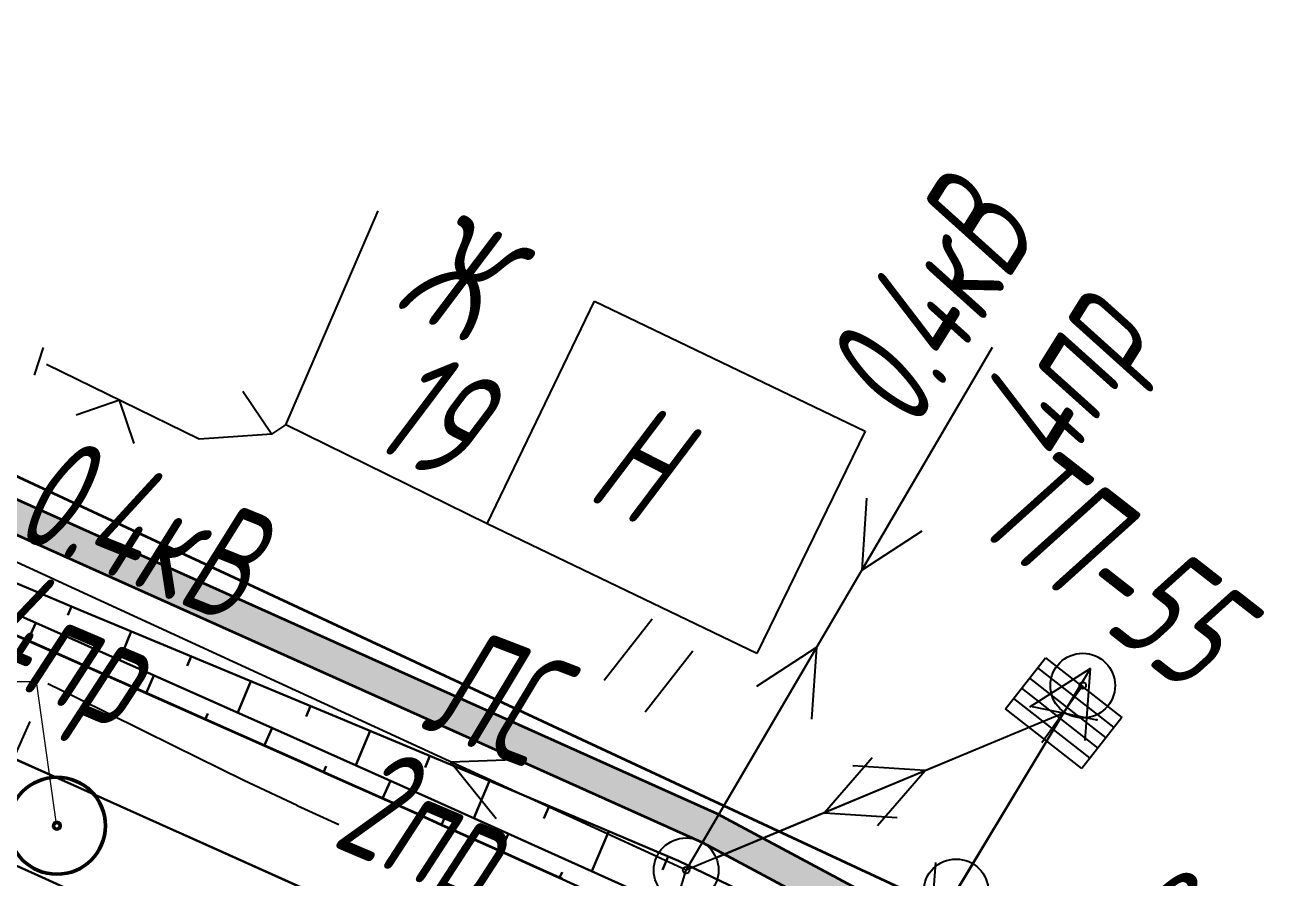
# Model space of a CAD drawing. Header units: millimetres. Extents: x -1799 to 6962, y -1020 to 4121.
# Drawn here: x 6178.45 to 6217.18, y 244.52 to 270.9 of the extents above; entities that cross this region are included whole.
import ezdxf
from ezdxf import colors
from ezdxf.entities.mleader import LeaderData, LeaderLine
from ezdxf.math import Vec2, Vec3

# ---------------------------------------------------------------- set-up
doc = ezdxf.new("R2010")
doc.units = ezdxf.units.MM
doc.linetypes.add('CONTI', pattern=[0])
doc.linetypes.add('DASHED', pattern=[0.75, 0.5, -0.25])
for name, color, linetype, lineweight in [('10', 1, 'Continuous', 35), ('геология', 7, 'Continuous', 20), ('КОПИЯ_ОСЬ_13_ОТКОСЫ', 7, 'Continuous', 30), ('КОПИЯ_ОСЬ_ГРАНИЦЫ_ПОЛОС', 7, 'Continuous', 30), ('ОСЬ_ВЕРХ_ПОКРЫТИЯ_ОСЬ', 1, 'Continuous', 30), ('Ось_примыкания', 1, 'Continuous', 35), ('Отметки', 5, 'Continuous', 30), ('Тротуар', 40, 'Continuous', 35)]:
    doc.layers.add(name, color=color, linetype=linetype, lineweight=lineweight)
for name, color, linetype in [('NAD_MDEFAULT', 7, 'CONTI'), ('PI_TTDEFAULT', 5, 'CONTI'), ('SIT_LDEFAULT', 7, 'CONTI'), ('USLZNDEFAULT', 7, 'CONTI'), ('ZAPSKDEFAULT', 7, 'CONTI'), ('КОПИЯ_ОСЬ_ТАНГЕНСЫ', 1, 'Continuous'), ('ОСЬ_ВЕРХ_ПОКРЫТИЯ_ПИКЕТЫ', 1, 'Continuous'), ('ОСЬ_ВЕРХ_ПОКРЫТИЯ_ТАНГЕНСЫ', 1, 'Continuous'), ('разметка', 7, 'Continuous')]:
    doc.layers.add(name, color=color, linetype=linetype)
doc.styles.add('eskd', font='spds.shx', dxfattribs={"width": 1.2, "oblique": 15})
doc.styles.add('ГОСТ', font='', dxfattribs={"oblique": 15, "height": 4})
doc.styles.get('ГОСТ').set_extended_font_data('GOST type A')

# ---------------------------------------------------------------- blocks, each defined once
blk = doc.blocks.new('BL_2011')
at = {"color": 0}
for p, q in [((0, 0), (0, 2.4)), ((1.6, 0), (1.6, 2.4))]:
    blk.add_line(p, q, dxfattribs=at)
blk = doc.blocks.new('BL_153')
at = {"color": 0}
for p, q in [((-1.5, 1), (1.5, 1)), ((-1.5, -1), (-1.5, 1)), ((1.5, 1), (1.5, -1)), ((-1.5, 0.6), (1.5, 0.6)), ((-1.5, 0.2), (1.5, 0.2)), ((-1.5, -0.2), (1.5, -0.2)), ((-1.5, -0.6), (1.5, -0.6)), ((1.5, -1), (-1.5, -1))]:
    blk.add_line(p, q, dxfattribs=at)
blk = doc.blocks.new('BL_26')
at = {"color": 0}
for radius in [1, 0.1]:
    blk.add_circle((0, 0), radius, dxfattribs=at)
blk = doc.blocks.new('_None')

msp = doc.modelspace()

# ---------------------------------------------------------------- hatches: boundary and pattern name
at = {"layer": 'Тротуар', "lineweight": 30, "ltscale": 7}
msp.add_hatch(color=256, dxfattribs=at).paths.add_polyline_path([(6126.931740061011, 278.0304459001991), (6128.439853560596, 277.1630131699267), (6164.582635617853, 261.241592810874), (6199.391776071812, 245.6193472523364), (6226.965141142815, 230.8428969675797), (6234.072073662255, 227.170375531924), (6244.623096956735, 221.4528150301549), (6251.566242708892, 217.4791211815673), (6258.375359144944, 213.2799197718623), (6265.073261752035, 209.02963465025), (6265.609058609358, 209.8739815740037), (6258.905734939422, 214.1277067376423), (6252.077196256849, 218.3388859009492), (6245.109742837356, 222.3264914875972), (6234.539878332385, 228.0542619735124), (6227.430880101552, 231.7278508687514), (6199.833216935755, 246.5173224000382), (6164.988932973365, 262.15534026773), (6128.892007081546, 278.0565603202331), (6116.325336522723, 285.2846246235194), (6112.601381699098, 286.9917958308133), (6104.101285403487, 289.8893952103454), (6095.382801326088, 292.1139472028362), (6094.028716523704, 292.7220886679488), (6062.635007723418, 308.6967482663813), (6052.755252864396, 311.6692093474912), (6041.920397909105, 316.6010502217459), (6020.57215665986, 327.7935136411461), (5984.471793767481, 344.0357047723728), (5959.437637477511, 357.0414613805833), (5935.186880624105, 366.8843202427151), (5892.203299906434, 387.1829661572474), (5867.012197750804, 398.4731722394126), (5831.402002537487, 414.8561589423689), (5813.139658937851, 422.3152399234596), (5796.735513729634, 430.0543548002961), (5796.207650675593, 429.1976880760985), (5812.745232411844, 421.3961435783776), (5831.003779299013, 413.9386133285361), (5859.26713514684, 400.9356466144445), (5860.175860060766, 400.5175745407241), (5866.598718330302, 397.5626454534131), (5891.785255895005, 386.2744851404923), (5934.785018613018, 365.9681974066543), (5959.018170221834, 356.1324841346714), (5984.035787675422, 343.1353197911876), (6020.13444335131, 326.8938967663917), (6041.480747713804, 315.702448818286), (6052.402676992651, 310.7310074776533), (6062.261230560349, 307.7649250975001), (6093.575204664879, 291.830838426401), (6095.05151238436, 291.1664383145171), (6103.854052816061, 288.920439046261), (6112.23058058043, 286.0617103589821), (6115.866707254327, 284.3948021767783), (6121.960427134976, 280.8898325082037), (6122.830958548913, 280.3891225554171)])

# ---------------------------------------------------------------- linework, layer by layer
at = {"layer": '10'}
msp.add_lwpolyline([(6235.355964376484, 230.3034807354334), (6147.925964376316, 271.0334807349491), (6052.205964376577, 315.4134807348373), (6051.195964376335, 312.8534807352471), (6042.005964376391, 316.7734807351726), (6043.255964376391, 319.7634807353961), (5995.905964376763, 340.5434807356569), (5925.655964376763, 374.3334807347628), (5896.865964376726, 386.9534807348746), (5894.005964376391, 388.0134807353961), (5868.475964376596, 398.5934807354706), (5869.475964376596, 400.5934807354706), (5830.775964376409, 418.8934807352844), (5830.025964376409, 416.8534807352471), (5785.337084801236, 439.0398072697344), (5802.245964376381, 489.5234807361039)], dxfattribs=at)
at = {"layer": 'PI_TTDEFAULT', "color": 5}
msp.add_point((6211.581700376419, 249.4092117346945, 174.8), dxfattribs=at)
at = {"layer": 'SIT_LDEFAULT', "color": 7}
for p, q in [((6186.501700376402, 258.5392167348537), (6189.361700376447, 265.1592117346945)), ((6192.731700376442, 255.469216735487), (6196.051700376449, 262.3592157349112)), ((6196.051700376449, 262.3592157349112), (6204.411700376435, 258.3392117353278)), ((6198.881700376407, 244.7592177357647), (6163.671700376444, 260.9592147352296)), ((6178.741700376451, 260.0692147355649), (6179.011700376412, 260.9292157352093)), ((6198.881700376407, 244.7592177357647), (6208.351700376437, 260.9392177354666)), ((6183.831700376419, 258.0892117353278), (6179.111700376447, 260.3992167351889)), ((6207.841700376428, 260.0792167348909), (6204.3117003764, 254.0392167348537)), ((6185.181700376395, 259.5792167348909), (6186.071700376409, 258.2492157355073)), ((6181.361700376447, 259.299218735111), (6180.021700376421, 258.8392117353278)), ((6181.821700376409, 257.9592147352296), (6181.361700376447, 259.299218735111)), ((6186.071700376409, 258.2492157355073), (6186.501700376402, 258.5392167348537)), ((6192.731700376442, 255.469216735487), (6186.501700376402, 258.5392167348537)), ((6204.411700376435, 258.3392117353278), (6201.0617003764, 251.4592147352296)), ((6186.071700376409, 258.2492157355073), (6183.831700376419, 258.0892117353278)), ((6204.461700376423, 256.2692117350298), (6204.3117003764, 254.0392167348537)), ((6201.0617003764, 251.4592147352296), (6192.731700376442, 255.469216735487)), ((6204.3117003764, 254.0392167348537), (6206.181700376395, 255.2592177357647)), ((6199.391700376416, 245.6192177351686), (6202.921700376444, 251.6592117346945)), ((6202.921700376444, 251.6592117346945), (6201.051700376449, 250.4392177354666)), ((6202.771700376421, 249.4292157352093), (6202.921700376444, 251.6592117346945)), ((6207.771700376421, 245.0092177357647), (6211.381700376407, 250.9992157355073)), ((6211.381700376407, 250.9992157355073), (6209.491700376451, 249.799218735111)), ((6211.211700376423, 248.7692117350298), (6211.381700376407, 250.9992157355073)), ((6180.051700376449, 250.0792167348909), (6179.151700376426, 250.5292137352872)), ((6211.141700376416, 250.469216735487), (6209.881700376407, 248.6992127349722)), ((6183.051700376449, 248.5992137355852), (6180.051700376449, 250.0792167348909)), ((6209.581700376419, 249.8192147355649), (6211.581700376419, 249.4092117346945)), ((6210.551700376449, 249.6192177351686), (6198.881700376407, 244.7592177357647)), ((6207.251700376402, 244.1492167351889), (6210.551700376449, 249.6192177351686)), ((6209.631700376407, 249.2392127350095), (6203.161700376435, 246.5392167348537)), ((6210.03170037643, 248.7592177357647), (6206.421700376444, 242.7692117350298)), ((6185.211700376423, 247.5392167348537), (6183.051700376449, 248.5992137355852)), ((6193.851700376437, 248.1792157352093), (6191.611700376447, 248.0992137355852)), ((6197.971700376433, 245.1792157352093), (6191.611700376447, 248.0992137355852)), ((6191.611700376447, 248.0992137355852), (6193.011700376412, 246.3592157349112)), ((6204.631700376407, 248.2392127350095), (6203.161700376435, 246.5392167348537)), ((6206.271700376421, 247.8392117353278), (6204.03170037643, 247.9892127350095)), ((6186.861700376447, 246.7592177357647), (6185.211700376423, 247.5392167348537)), ((6199.801700376449, 245.1392147358629), (6206.271700376421, 247.8392117353278)), ((6204.801700376449, 246.1392147358629), (6206.271700376421, 247.8392117353278)), ((6188.141700376416, 246.1592117346945), (6186.861700376447, 246.7492157355073)), ((6203.161700376435, 246.5392167348537), (6205.401700376426, 246.3892147358629)), ((6206.591700376428, 244.9992157355073), (6206.421700376444, 242.7692117350298)), ((6185.5617003764, 201.4592147352296), (6198.881700376407, 244.7592177357647))]:
    msp.add_line(p, q, dxfattribs=at)
at = {"layer": 'геология', "color": 1, "linetype": 'Continuous'}
for p, q in [((6167.693244867472, 250.591715888505), (6178.784456645584, 250.591715888505)), ((6178.784456645584, 250.591715888505), (6179.406088956466, 246.180808949669))]:
    msp.add_line(p, q, dxfattribs=at)
at = {"layer": 'геология', "color": 1, "linetype": 'Continuous', "lineweight": 50}
for radius in [1.5, 0.1033866461948492]:
    msp.add_circle((6179.430721182473, 246.135149487679), radius, dxfattribs=at)
at = {"layer": 'КОПИЯ_ОСЬ_13_ОТКОСЫ'}
for points in [[(5842.767047899057, 405.8750057112547), (6107.472126024057, 283.8342342268797), (6119.584918992807, 278.2995662581297), (6131.722614305307, 272.8186092268797), (6177.883258836557, 252.1474666487547), (6186.496051805307, 248.3198299300047), (6190.850543992807, 246.3737850081297), (6194.332477586557, 244.8083553206297), (6202.157184617807, 241.2478084456297), (6208.228961961557, 238.4311580550047), (6213.418903367807, 235.9753475081297), (6216.724567430307, 234.3845271956297), (6220.020954149057, 232.7749080550047)], [(5997.852497117807, 334.9455623518797), (6016.078571336557, 326.7087459456297), (6034.252399461557, 318.3593807112547), (6035.157184617807, 317.9335994612547), (6049.268512742807, 311.5210018050047), (6088.810993211557, 293.3923396956297), (6106.970661180307, 285.0212459456297), (6116.009235399057, 280.7744197737547), (6125.060016649057, 276.5544490706297), (6131.202106492807, 273.9804744612547), (6143.509723680307, 268.8540096175047), (6144.878376024057, 268.2412166487547), (6161.478473680307, 260.0444393050047), (6178.128864305307, 252.6950740706297), (6186.742145555307, 248.8669490706297), (6191.097614305307, 246.9204158675047), (6197.195270555307, 244.1723689925047), (6203.280231492807, 241.3964900862547), (6209.355915086557, 238.5756893050047), (6214.550251024057, 236.1149959456297), (6216.278278367807, 235.2849178206297), (6219.493122117807, 233.7199764143797)], [(5997.852616733968, 334.9454663511488), (6016.078416294515, 326.7087720152113), (6034.252290195882, 318.3594678159925), (6035.157075352132, 317.9335034605238), (6049.268662876546, 311.5210278745863), (6088.811204380452, 293.3923657652113), (6106.970811314046, 285.0211499448988), (6116.009080357015, 280.77438480818), (6125.059892124593, 276.5544751402113), (6131.201920933187, 273.9805615659925), (6143.509507603108, 268.8540967222425), (6144.878526157796, 268.2411206480238), (6161.47822708553, 260.0444653745863), (6178.128648228108, 252.6951001402113), (6186.742204136312, 248.8669751402113), (6191.097611851155, 246.9204419370863), (6197.195146030843, 244.1722729917738), (6203.280198521077, 241.3965771909925), (6209.356126255452, 238.5757764097425), (6214.550279087483, 236.1150220152113), (6216.278214878499, 235.2848218198988), (6219.493028110921, 233.7198804136488)], [(6131.513108677327, 274.6731885191175), (6143.972947544515, 269.8890698667738), (6145.325181431233, 269.2386792417738), (6161.70381302303, 260.5482495542738), (6178.491959995687, 253.5064404722425), (6180.148942417562, 252.80172855818), (6188.074052280843, 249.5018628355238), (6192.478593296468, 247.655976605055), (6196.001939243733, 246.1695874448988), (6198.643784946858, 245.04782230818), (6206.411149448812, 241.3146069761488), (6211.576737827718, 238.7823193784925), (6216.72807449764, 236.2080395933363), (6219.95039505428, 234.6444409605238)], [(6179.884355015218, 252.914277386305), (6179.769517368733, 252.644257855055)], [(6178.529743211557, 251.8601131331297), (6178.773395555307, 252.4084529768797)], [(6181.729844517171, 252.1434643980238), (6181.361314243733, 251.2583935972425)], [(6183.576188511312, 251.3746655698988), (6183.45332474178, 251.0796216245863)], [(6180.357379930307, 251.0478572737547), (6180.438434617807, 251.2307186018797)], [(6182.185016649057, 250.2356014143797), (6182.428668992807, 250.7839412581297)], [(6185.422532505452, 250.6058667417738), (6185.017594761312, 249.6334546323988)], [(6187.268845982015, 249.837128948805), (6187.133897251546, 249.5129712339613)], [(6184.012653367807, 249.4233455550047), (6184.093708055307, 249.6062068831297)], [(6185.840290086557, 248.6110896956297), (6186.083942430307, 249.1594295393797)], [(6189.114213413655, 249.0659497495863), (6188.669785923421, 248.0054639097425)], [(6190.958787388265, 248.29293949568), (6190.810655064046, 247.93942387068)], [(6187.666950242807, 247.7963924300047), (6187.748493211557, 247.9790096175047)], [(6189.492633836557, 246.9804744612547), (6189.737751024057, 247.5283260237547)], [(6192.803025669515, 247.5191357847425), (6192.319291538655, 246.3724683042738)], [(6194.645738071858, 246.7417309995863), (6194.484513706624, 246.3595288511488)], [(6191.318317430307, 246.1633357893797), (6191.400348680307, 246.3457088362547)], [(6196.48799271053, 245.9631665464613), (6195.964250034749, 244.729707073805)], [(6193.142536180307, 245.3432674300047), (6193.389118211557, 245.8916072737547)], [(6198.328904575765, 245.1814893003675), (6198.154313511312, 244.7703564878675)], [(6194.965290086557, 244.5202693831297), (6195.048297899057, 244.7028865706297)]]:
    msp.add_lwpolyline(points, dxfattribs=at)
at = {"layer": 'КОПИЯ_ОСЬ_ГРАНИЦЫ_ПОЛОС'}
msp.add_lwpolyline([(6177.933561671156, 245.0031533533829), (6178.845688071315, 244.5947250532108), (6179.757814471473, 244.1862967521074), (6180.656145699826, 243.7759230774018), (6181.55434925663, 243.3655645012977), (6182.452407811312, 242.9551848307374), (6183.350304135218, 242.5447478382039), (6184.248020993147, 242.1342173166695), (6185.145541138549, 241.7235570795956), (6186.04284730898, 241.3127309637266), (6188.327930066715, 240.2657355837646, -0.4137250943421888), (6191.287513456462, 232.3208775850135), (6191.226407474294, 232.1869232984382)], format="xyb", dxfattribs=at)
at = {"layer": 'КОПИЯ_ОСЬ_ТАНГЕНСЫ'}
msp.add_line((6117.771700375868, 275.2292147357139), (6279.191700375852, 202.9492147354531), dxfattribs=at)
at = {"layer": 'ОСЬ_ВЕРХ_ПОКРЫТИЯ_ОСЬ'}
msp.add_lwpolyline([(5843.833376937759, 401.5279810581478), (6102.786578235546, 282.1380780734244), (6102.786578235546, 282.1380780734244, 0.002750162416), (6132.83191608362, 268.4856117660302), (6132.83191608362, 268.4856117660302), (6176.420423929239, 248.9677245956036), (6176.420423929239, 248.9677245956036), (6185.444481469438, 244.9204254191491), (6189.951916382977, 242.8865649443242), (6193.553963476132, 241.2508594080928), (6196.252587737059, 240.0176894761744), (6198.948255583158, 238.7780707016709), (6201.640545161828, 237.5311323044943), (6203.433316539458, 236.6953450761857), (6205.224266926825, 235.8556629860896), (6207.013265598313, 235.0118307549628), (6208.800180034488, 234.1635939687612), (6210.584875813665, 233.3106991456943), (6212.36721650477, 232.4528938042122), (6214.147063559541, 231.5899265216785), (6215.924276206913, 230.7215470042202), (6217.698711347368, 229.8475061519193)], format="xyb", dxfattribs=at)
at = {"layer": 'ОСЬ_ВЕРХ_ПОКРЫТИЯ_ПИКЕТЫ'}
msp.add_line((6177.584966653851, 247.0766349457326), (6178.606799005627, 249.3582700280595), dxfattribs=at)
at = {"layer": 'ОСЬ_ВЕРХ_ПОКРЫТИЯ_ТАНГЕНСЫ'}
msp.add_line((6117.771700375868, 275.2292147357139), (6279.191700375852, 202.9492147354531), dxfattribs=at)
at = {"layer": 'Ось_примыкания', "linetype": 'Continuous'}
msp.add_lwpolyline([(6195.062439658746, 244.4785594608757), (6194.158772018049, 244.8863491485017), (6193.254957486506, 245.2934940870973), (6192.351011034751, 245.7000271076458), (6191.446947558821, 246.1059810541692), (6190.54278189879, 246.5113887818652), (6189.638528828751, 246.9162831580388), (6188.734203072827, 247.3206970593083), (6187.82981929734, 247.724663368811), (6186.92539212484, 248.128214979929), (6186.020936127325, 248.5313847841817), (6185.116465840527, 248.934205680539), (6184.21199575734, 249.3367105679708), (6183.307540340737, 249.7389323473099), (6182.403114018331, 250.1409039138007), (6181.498731193666, 250.5426581617567), (6180.594406246741, 250.9442279817658), (6179.690153533777, 251.3456462560343), (6178.785987398829, 251.7469458583864), (6177.882682283505, 252.14782232364)], dxfattribs=at)
at = {"layer": 'разметка', "linetype": 'DASHED', "lineweight": 30, "ltscale": 14}
msp.add_lwpolyline([(6144.916936924225, 263.0742296189192), (6189.5823223719, 243.0659679271403)], dxfattribs=at)
at = {"layer": 'Тротуар', "linetype": 'Continuous'}
for points in [[(5867.012197750717, 398.4731722394126), (5892.203299906172, 387.1829661572474), (5935.186880624164, 366.8843202427151), (5959.437637477249, 357.0414613805833), (5984.471793767249, 344.0357047723728), (6020.572156659337, 327.7935136411461), (6041.920397908872, 316.6010502217459), (6052.755252863901, 311.6692093474912), (6062.635007723738, 308.69674826545), (6093.985601003378, 292.7427456820506), (6095.382801325826, 292.1139472028362), (6104.101285403545, 289.8893952103454), (6112.601381698545, 286.9917958308133), (6116.325336521821, 285.2846246235194), (6128.892007080905, 278.0565603202331), (6128.892007080323, 278.0565603202331), (6128.892007081575, 278.0565603202331), (6128.892007081429, 278.0565603202331), (6164.988932972608, 262.15534026773), (6199.833216935289, 246.5173224000382), (6227.430880101349, 231.7278508687514)], [(6129.803231255131, 276.5624254955101), (6129.80323125484, 276.5624254964414), (6164.582635617999, 261.241592810874), (6199.39177607123, 245.6193472523364), (6226.965141142407, 230.8428969675797), (6234.072073661877, 227.1703755328554), (6244.623096956677, 221.4528150292235), (6251.56624270863, 217.4791211815673), (6258.375359144915, 213.2799197718623), (6265.073261751599, 209.02963465025)]]:
    msp.add_lwpolyline(points, dxfattribs=at)

# ---------------------------------------------------------------- block references
at = {"layer": 'USLZNDEFAULT', "color": 7, "rotation": 322.0000000000001}
for name, p in [('BL_26', (6211.141700376416, 250.469216735487)), ('BL_153', (6210.551700376449, 249.6192177351686)), ('BL_26', (6198.881700376407, 244.7592177357647)), ('BL_26', (6207.226503376392, 244.1046067359048))]:
    msp.add_blockref(name, p, dxfattribs=at)
at = {"layer": 'ZAPSKDEFAULT', "color": 7, "rotation": 322.0000000000001}
msp.add_blockref('BL_2011', (6196.351700376437, 250.6392147358629), dxfattribs=at)

# ---------------------------------------------------------------- texts
at = {"layer": 'NAD_MDEFAULT', "color": 7, "style": 'eskd', "oblique": 10, "width": 0.8}
for s, rotation, p in [('0.4кВ', 58, (6205.900462376429, 258.2821707356843)), ('Ж', 333, (6189.819844376421, 262.2360737355548)), ('4пр', 58, (6210.579295376383, 257.0478817358735)), ('19', 333, (6189.048826376393, 257.9328227354335)), ('Н', 333, (6195.731700376442, 256.2892167348537)), ('0.4кВ', 338, (6177.982358376388, 255.1256207352626)), ('ТП-55', 322.0000000000001, (6207.696145376432, 255.404500735377)), ('4пр', 337, (6176.643404376411, 251.052816735034)), ('ЛС', 339, (6190.629286376419, 249.1778887355822)), ('2пр', 337, (6187.864292376451, 245.538442735945)), ('0.4кВ', 331, (6211.622058376388, 242.2460477346676))]:
    msp.add_text(s, height=3.5, rotation=rotation, dxfattribs=at).set_placement(p)

# ---------------------------------------------------------------- leaders
at = {"layer": 'Отметки', "ltscale": 0.2}
ml = msp.add_multileader_mtext('Standard', dxfattribs=at)
ml.set_content('174,71', color=256, style='ГОСТ')
ml.set_leader_properties()
ml.set_arrow_properties(name='NONE')
ml.build(insert=Vec2(0, 0))
ml.multileader.update_dxf_attribs({"text_left_attachment_type": 6, "text_right_attachment_type": 6, "dogleg_length": 0.36, "arrow_head_size": 2})
ctx = ml.context
ctx.base_point, ctx.arrow_head_size, ctx.landing_gap_size, ctx.plane_origin, ctx.plane_x_axis, ctx.plane_y_axis = Vec3(6171.014453280475, 280.1867826771377), 2, 0, Vec3(6124.996753533089, 254.2330860760185), Vec3(0.9126795405998084, -0.4086759794391183), Vec3(0.4086759794391183, 0.9126795405998084)
ctx.left_attachment, ctx.right_attachment = 6, 6
notes = []
notes.append((ctx, [(0, (1, 1, 0), (6170.685888645859, 280.3339060297358), (0.9126795405998085, -0.4086759794391182), 0.3600000000000003, [(0, [(6158.623813572058, 256.9382812608155)], 0, [])])]))
ctx.mtext.insert, ctx.mtext.text_direction, ctx.mtext.rotation, ctx.mtext.line_spacing_style, ctx.mtext.flow_direction = Vec3(6172.894538057919, 284.3854999918613), Vec3(0.9126795405998086, -0.4086759794391184), 5.862182412987488, 2, 5
for ctx, leaders in notes:
    for number, flags, end, landing, length, lines in leaders:
        leader = LeaderData()
        leader.index, (leader.has_last_leader_line, leader.has_dogleg_vector, leader.attachment_direction) = number, flags
        leader.last_leader_point, leader.dogleg_vector, leader.dogleg_length = Vec3(end), Vec3(landing), length
        for number, points, colour, breaks in lines:
            line = LeaderLine()
            line.index, line.vertices, line.color, line.breaks = number, Vec3.list(points), colors.encode_raw_color(colour), breaks
            leader.lines.append(line)
        ctx.leaders.append(leader)

doc.saveas('drawing.dxf')
